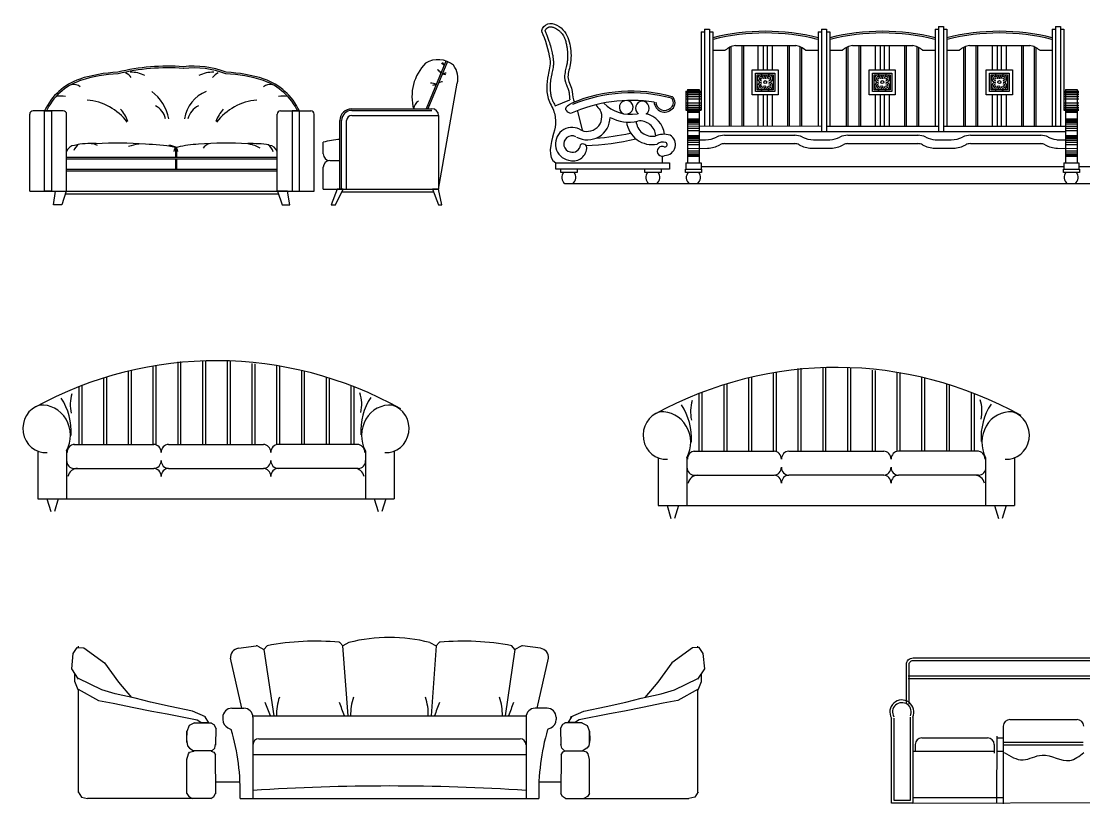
# Model space of a CAD drawing. Header units: inches. Extents: x 11.4 to 53.9, y 10.8 to 35.6.
# Drawn here: x 42.61 to 48.95, y 24.17 to 28.83 of the extents above; entities that cross this region are included whole.
import ezdxf

# ---------------------------------------------------------------- set-up
doc = ezdxf.new("R2010")
doc.units = ezdxf.units.IN
doc.header["$MEASUREMENT"] = 0
for name, color, linetype in [('02', 2, 'Continuous'), ('1', 1, 'Continuous'), ('4', 4, 'Continuous')]:
    doc.layers.add(name, color=color, linetype=linetype)

msp = doc.modelspace()

# ---------------------------------------------------------------- linework, layer by layer
at = {"layer": '02'}
for p, q in [((46.6834, 28.7856), (46.6834, 28.2067)), ((46.6834, 28.7856), (46.7134, 28.7856)), ((46.7134, 28.7856), (46.7134, 28.2067)), ((47.3817, 28.7856), (47.3817, 28.1767)), ((47.3817, 28.7856), (47.4117, 28.7856)), ((47.4117, 28.7856), (47.4117, 28.1767)), ((48.06, 28.787), (48.06, 28.2067)), ((48.06, 28.787), (48.08, 28.787)), ((48.08, 28.8026), (48.08, 28.1767)), ((48.08, 28.8026), (48.11, 28.8026)), ((48.11, 28.8026), (48.11, 28.1767)), ((48.11, 28.787), (48.13, 28.787)), ((48.13, 28.787), (48.13, 28.2067)), ((48.7584, 28.787), (48.7584, 28.2067)), ((48.7584, 28.787), (48.7784, 28.787)), ((48.7784, 28.8026), (48.7784, 28.2067)), ((48.7784, 28.8026), (48.8084, 28.8026)), ((48.8084, 28.8026), (48.8084, 28.2067)), ((48.8084, 28.787), (48.8284, 28.787)), ((48.8284, 28.787), (48.8284, 28.3038)), ((46.6634, 28.7699), (46.6634, 28.3038)), ((46.6634, 28.7699), (46.6834, 28.7699)), ((46.7134, 28.7699), (46.7334, 28.7699)), ((46.7334, 28.7699), (46.7334, 28.2065)), ((47.3617, 28.7699), (47.3617, 28.2067)), ((47.3617, 28.7699), (47.3817, 28.7699)), ((47.4117, 28.7699), (47.4317, 28.7699)), ((47.4317, 28.7699), (47.4317, 28.2067)), ((46.7334, 28.6603), (46.8081, 28.6603)), ((46.8317, 28.677), (46.8317, 28.2067)), ((46.8417, 28.6817), (46.8417, 28.2067)), ((46.8687, 28.6891), (47.2288, 28.6891)), ((46.9064, 28.6891), (46.9064, 28.2067)), ((46.9164, 28.6891), (46.9164, 28.2067)), ((47.1787, 28.6891), (47.1787, 28.2067)), ((47.1887, 28.6891), (47.1887, 28.2067)), ((47.2533, 28.6817), (47.2533, 28.2067)), ((47.2633, 28.677), (47.2633, 28.2067)), ((47.287, 28.6603), (47.3617, 28.6603)), ((47.4317, 28.6603), (47.5064, 28.6603)), ((47.5301, 28.677), (47.5301, 28.2067)), ((47.5401, 28.6817), (47.5401, 28.2067)), ((47.567, 28.6891), (47.9272, 28.6891)), ((47.6047, 28.6891), (47.6047, 28.2067)), ((47.6147, 28.6891), (47.6147, 28.2067)), ((47.877, 28.6891), (47.877, 28.2067)), ((47.887, 28.6891), (47.887, 28.2067)), ((47.9516, 28.6817), (47.9516, 28.2067)), ((47.9616, 28.677), (47.9616, 28.2067)), ((47.9853, 28.6603), (48.06, 28.6603)), ((48.13, 28.6603), (48.2047, 28.6603)), ((48.2284, 28.677), (48.2284, 28.2067)), ((48.2384, 28.6817), (48.2384, 28.2067)), ((48.2654, 28.6891), (48.6255, 28.6891)), ((48.303, 28.6891), (48.303, 28.2067)), ((48.313, 28.6891), (48.313, 28.2067)), ((48.5754, 28.6891), (48.5754, 28.2067)), ((48.5854, 28.6891), (48.5854, 28.2067)), ((48.65, 28.6817), (48.65, 28.2067)), ((48.66, 28.677), (48.66, 28.2067)), ((48.6836, 28.6603), (48.7584, 28.6603)), ((45.1416, 28.5964), (45.0241, 28.3115)), ((45.151, 28.5929), (45.0349, 28.3115)), ((46.5734, 28.4165), (46.5734, 28.3038)), ((46.5734, 28.4165), (46.5834, 28.4165)), ((46.5734, 28.4145), (46.6634, 28.4145)), ((46.5734, 28.4065), (46.6634, 28.4065)), ((46.5734, 28.3965), (46.6634, 28.3965)), ((46.5834, 28.4265), (46.5834, 27.9894)), ((46.5834, 28.4265), (46.6534, 28.4265)), ((46.5834, 28.4205), (46.6534, 28.4205)), ((46.6534, 28.4265), (46.6534, 27.9894)), ((46.6534, 28.4165), (46.6634, 28.4165)), ((48.827, 28.4165), (48.837, 28.4165)), ((48.827, 28.4145), (48.917, 28.4145)), ((48.827, 28.4065), (48.917, 28.4065)), ((48.827, 28.3965), (48.917, 28.3965)), ((48.837, 28.4265), (48.907, 28.4265)), ((48.837, 28.4265), (48.837, 27.9894)), ((48.837, 28.4245), (48.907, 28.4245)), ((48.907, 28.4265), (48.907, 27.9894)), ((48.907, 28.4165), (48.917, 28.4165)), ((46.5734, 28.3845), (46.6634, 28.3845)), ((46.5734, 28.3705), (46.6634, 28.3705)), ((46.5734, 28.3478), (46.6634, 28.3478)), ((46.5734, 28.3338), (46.6634, 28.3338)), ((48.827, 28.3845), (48.917, 28.3845)), ((48.827, 28.3705), (48.917, 28.3705)), ((48.827, 28.3478), (48.917, 28.3478)), ((48.827, 28.3338), (48.917, 28.3338)), ((42.8793, 27.8194), (42.8793, 28.2794)), ((44.1359, 27.8194), (44.1359, 28.2794)), ((44.5798, 28.3015), (45.0583, 28.3015)), ((44.5798, 28.2715), (45.0983, 28.2715)), ((45.0983, 28.2715), (45.0983, 27.8315)), ((45.926, 28.2976), (45.954, 28.1841)), ((46.5734, 28.3218), (46.6634, 28.3218)), ((46.5734, 28.3118), (46.6634, 28.3118)), ((46.5734, 28.3038), (46.6634, 28.3038)), ((46.5834, 28.2978), (46.6534, 28.2978)), ((46.5834, 28.2918), (46.6534, 28.2918)), ((48.827, 28.3218), (48.917, 28.3218)), ((48.827, 28.3118), (48.917, 28.3118)), ((48.827, 28.3038), (48.917, 28.3038)), ((48.837, 28.2978), (48.907, 28.2978)), ((48.837, 28.2918), (48.907, 28.2918)), ((44.5098, 27.8315), (44.5098, 28.2415)), ((44.5198, 27.8315), (44.5198, 28.2415)), ((44.5498, 27.8315), (44.5498, 28.2415)), ((46.5834, 28.2515), (46.6534, 28.2515)), ((46.5834, 28.2455), (46.6534, 28.2455)), ((46.5834, 28.2395), (46.6534, 28.2395)), ((46.5834, 28.2318), (46.6534, 28.2318)), ((46.5834, 28.2215), (46.6534, 28.2215)), ((46.5834, 28.2095), (47.3817, 28.2067)), ((48.837, 28.2515), (48.907, 28.2515)), ((48.837, 28.2455), (48.907, 28.2455)), ((48.837, 28.2395), (48.907, 28.2395)), ((48.837, 28.2318), (48.907, 28.2318)), ((48.837, 28.2215), (48.907, 28.2215)), ((46.5834, 28.1955), (46.6534, 28.1955)), ((46.5834, 28.1811), (46.6534, 28.1811)), ((46.5834, 28.152), (46.6534, 28.152)), ((46.5834, 28.148), (46.6534, 28.148)), ((46.5834, 28.142), (46.6534, 28.142)), ((48.837, 28.1955), (48.907, 28.1955)), ((48.837, 28.1811), (48.907, 28.1811)), ((48.837, 28.152), (48.907, 28.152)), ((48.837, 28.148), (48.907, 28.148)), ((48.837, 28.142), (48.907, 28.142)), ((43.5284, 28.0762), (43.5284, 28.0221)), ((43.5352, 28.0796), (43.5352, 28.0221)), ((46.5834, 28.134), (46.6534, 28.134)), ((46.5834, 28.124), (46.6534, 28.124)), ((46.5834, 28.112), (46.6534, 28.112)), ((46.5834, 28.098), (46.6534, 28.098)), ((46.5834, 28.0754), (46.7035, 28.0768)), ((48.837, 28.1344), (48.907, 28.1344)), ((48.837, 28.124), (48.907, 28.124)), ((48.837, 28.112), (48.907, 28.112)), ((48.837, 28.098), (48.907, 28.098)), ((42.8793, 28.0221), (44.1359, 28.0221)), ((46.4315, 28.0284), (46.4315, 27.9894)), ((46.5834, 28.0614), (46.6534, 28.0614)), ((46.5834, 28.0494), (46.6534, 28.0494)), ((46.5834, 28.0394), (46.6534, 28.0394)), ((46.5834, 28.0314), (46.6534, 28.0314)), ((46.5834, 28.0284), (46.6534, 28.0284)), ((48.837, 28.0614), (48.907, 28.0614)), ((48.837, 28.0494), (48.907, 28.0494)), ((48.837, 28.0394), (48.907, 28.0394)), ((48.837, 28.0315), (48.907, 28.0315)), ((48.837, 28.0284), (48.907, 28.0284)), ((42.8793, 28.0121), (44.1359, 28.0121)), ((42.8793, 27.9521), (44.1359, 27.9521)), ((43.5284, 28.012), (43.5284, 27.9511)), ((43.5352, 28.012), (43.5352, 27.9511)), ((46.5734, 27.9894), (46.5734, 27.9506)), ((46.5734, 27.9894), (46.6634, 27.9894)), ((46.6634, 27.9894), (46.6634, 27.9506)), ((46.6634, 27.9665), (48.8284, 27.9665)), ((48.827, 27.9894), (48.917, 27.9894)), ((48.827, 27.9894), (48.827, 27.9506)), ((48.917, 27.9894), (48.917, 27.9506)), ((48.9184, 27.9665), (49.017, 27.9665)), ((42.8793, 27.9421), (44.1359, 27.9421)), ((42.8737, 27.8044), (44.1415, 27.8044)), ((44.5238, 27.8165), (45.0671, 27.8165)), ((43.6913, 26.3086), (43.6913, 26.8082)), ((43.7089, 26.3086), (43.7089, 26.8084)), ((43.2487, 26.3086), (43.2487, 26.7462)), ((43.2663, 26.3086), (43.2663, 26.7503)), ((43.3962, 26.3086), (43.3962, 26.7765)), ((43.4138, 26.3086), (43.4138, 26.7794)), ((43.5438, 26.3086), (43.5438, 26.8019)), ((43.5614, 26.3086), (43.5614, 26.8032)), ((43.8389, 26.3086), (43.8389, 26.8048)), ((43.8565, 26.3086), (43.8565, 26.8037)), ((43.9864, 26.3086), (43.9864, 26.7916)), ((44.004, 26.3086), (44.004, 26.7893)), ((44.134, 26.3086), (44.134, 26.7789)), ((44.1516, 26.3086), (44.1516, 26.776)), ((44.2815, 26.3086), (44.2815, 26.7496)), ((44.2991, 26.3086), (44.2991, 26.7455)), ((47.2436, 26.2683), (47.2436, 26.7616)), ((47.2612, 26.2683), (47.2612, 26.7629)), ((47.3912, 26.2683), (47.3912, 26.768)), ((47.4088, 26.2683), (47.4088, 26.7681)), ((47.5387, 26.2683), (47.5387, 26.7645)), ((47.5563, 26.2683), (47.5563, 26.7635)), ((47.6862, 26.2683), (47.6862, 26.7513)), ((47.7038, 26.2683), (47.7038, 26.749)), ((43.1011, 26.3086), (43.1011, 26.7054)), ((43.1187, 26.3086), (43.1187, 26.7108)), ((44.429, 26.3086), (44.429, 26.7099)), ((44.4466, 26.3086), (44.4466, 26.7044)), ((46.9485, 26.2683), (46.9485, 26.7059)), ((46.9661, 26.2683), (46.9661, 26.71)), ((47.0961, 26.2683), (47.0961, 26.7362)), ((47.1137, 26.2683), (47.1137, 26.7391)), ((47.8338, 26.2683), (47.8338, 26.7386)), ((47.8514, 26.2683), (47.8514, 26.7357)), ((47.9813, 26.2683), (47.9813, 26.7093)), ((47.9989, 26.2683), (47.9989, 26.7052)), ((42.9536, 26.3086), (42.9536, 26.6535)), ((42.9712, 26.3086), (42.9712, 26.6603)), ((44.5766, 26.3086), (44.5766, 26.6592)), ((44.5942, 26.3086), (44.5942, 26.6524)), ((46.671, 26.2683), (46.671, 26.62)), ((46.801, 26.2683), (46.801, 26.6651)), ((46.8186, 26.2683), (46.8186, 26.6705)), ((48.1289, 26.2683), (48.1289, 26.6696)), ((48.1465, 26.2683), (48.1465, 26.6641)), ((48.2764, 26.2683), (48.2764, 26.6189)), ((46.6534, 26.2683), (46.6534, 26.6133)), ((48.294, 26.2683), (48.294, 26.6121)), ((42.9216, 26.3086), (43.3993, 26.3086)), ((43.4873, 26.3086), (44.0534, 26.3086)), ((44.6191, 26.3086), (44.1414, 26.3086)), ((42.7079, 26.2701), (42.7079, 25.9847)), ((42.8792, 26.2701), (42.8792, 25.9847)), ((44.6614, 26.2701), (44.6614, 25.9847)), ((44.8328, 26.2701), (44.8328, 25.9847)), ((46.6214, 26.2683), (47.0991, 26.2683)), ((47.1871, 26.2683), (47.7532, 26.2683)), ((48.3189, 26.2683), (47.8412, 26.2683)), ((46.4077, 26.2298), (46.4077, 25.9444)), ((46.5791, 26.2298), (46.5791, 25.9444)), ((48.3613, 26.2298), (48.3613, 25.9444)), ((48.5326, 26.2298), (48.5326, 25.9444)), ((42.9216, 26.1658), (43.3993, 26.1658)), ((43.4873, 26.1658), (44.0534, 26.1658)), ((44.6191, 26.1653), (44.1414, 26.1653)), ((46.6214, 26.125), (47.0991, 26.125)), ((47.7532, 26.125), (47.1871, 26.125)), ((48.3189, 26.125), (47.8412, 26.125)), ((42.7079, 25.9847), (44.8328, 25.9847)), ((42.7611, 25.9847), (42.7843, 25.9077)), ((42.8295, 25.9847), (42.8064, 25.9077)), ((44.7147, 25.9847), (44.7378, 25.9077)), ((44.7831, 25.9847), (44.7599, 25.9077)), ((46.4077, 25.9444), (48.5326, 25.9444)), ((46.461, 25.9444), (46.4841, 25.8674)), ((46.5294, 25.9444), (46.5062, 25.8674)), ((48.4145, 25.9444), (48.4377, 25.8674)), ((48.4829, 25.9444), (48.4598, 25.8674)), ((42.9188, 25.0618), (42.9419, 25.0979)), ((42.9419, 25.0979), (42.9812, 25.0951)), ((43.9039, 25.0927), (44.0107, 25.1073)), ((44.019, 25.1058), (44.0563, 25.0857)), ((44.0563, 25.0857), (44.0754, 25.1079)), ((44.5262, 25.1066), (44.5088, 25.1268)), ((44.5257, 25.1071), (44.5559, 24.6895)), ((44.5636, 25.1267), (44.5262, 25.1066)), ((45.0467, 25.1267), (45.0841, 25.1066)), ((45.0846, 25.1071), (45.0544, 24.6895)), ((45.0841, 25.1066), (45.1015, 25.1268)), ((45.5539, 25.0857), (45.5349, 25.1079)), ((45.5913, 25.1058), (45.5539, 25.0857)), ((45.7063, 25.0927), (45.5995, 25.1073)), ((46.6529, 25.0979), (46.6136, 25.0951)), ((46.676, 25.0618), (46.6529, 25.0979)), ((42.9096, 24.9703), (42.9188, 25.0618)), ((42.9812, 25.0951), (43.1061, 25.0063)), ((44.0563, 25.0857), (44.1152, 24.6895)), ((45.5539, 25.0857), (45.4951, 24.6895)), ((46.6136, 25.0951), (46.4888, 25.0063)), ((46.6853, 24.9703), (46.676, 25.0618)), ((42.9512, 24.9093), (42.9096, 24.9703)), ((43.1061, 25.0063), (43.1893, 24.8899)), ((43.9242, 24.735), (43.8575, 25.0335)), ((45.6861, 24.735), (45.7528, 25.0335)), ((46.4888, 25.0063), (46.4056, 24.8899)), ((46.6437, 24.9093), (46.6853, 24.9703)), ((42.9281, 24.8954), (42.9281, 24.9398)), ((43.0899, 24.8455), (42.9512, 24.912)), ((46.505, 24.8455), (46.6437, 24.912)), ((46.6668, 24.8954), (46.6668, 24.9398)), ((47.899, 24.9278), (52.107, 24.9278)), ((47.899, 24.9118), (52.107, 24.9118)), ((42.9489, 24.8455), (42.9281, 24.8954)), ((42.9489, 24.8482), (43.0691, 24.7817)), ((43.1685, 24.8205), (43.0899, 24.8455)), ((43.1893, 24.8899), (43.2656, 24.7983)), ((46.4056, 24.8899), (46.3293, 24.7983)), ((46.4264, 24.8205), (46.505, 24.8455)), ((46.646, 24.8482), (46.5258, 24.7817)), ((46.646, 24.8455), (46.6668, 24.8954)), ((43.0691, 24.7817), (43.1569, 24.765)), ((43.0691, 24.7817), (43.0691, 24.7817)), ((43.2887, 24.7955), (43.1685, 24.8205)), ((43.3788, 24.7706), (43.2887, 24.7955)), ((46.216, 24.7706), (46.3062, 24.7955)), ((46.3062, 24.7955), (46.4264, 24.8205)), ((46.5258, 24.7817), (46.4379, 24.765)), ((46.5258, 24.7817), (46.5258, 24.7817)), ((43.1569, 24.765), (43.2794, 24.7401)), ((43.2794, 24.7401), (43.3881, 24.7179)), ((43.4967, 24.7456), (43.3788, 24.7706)), ((43.3881, 24.7179), (43.4782, 24.7012)), ((43.6308, 24.7179), (43.4967, 24.7456)), ((43.7071, 24.6846), (43.6308, 24.7179)), ((43.865, 24.735), (43.9365, 24.735)), ((45.7452, 24.735), (45.6738, 24.735)), ((45.8878, 24.6846), (45.9641, 24.7179)), ((45.9641, 24.7179), (46.0981, 24.7456)), ((46.0981, 24.7456), (46.216, 24.7706)), ((46.2068, 24.7179), (46.1166, 24.7012)), ((46.3154, 24.7401), (46.2068, 24.7179)), ((46.4379, 24.765), (46.3154, 24.7401)), ((43.4782, 24.7012), (43.6585, 24.6652)), ((43.6585, 24.6652), (43.6863, 24.6485)), ((43.7048, 24.6846), (43.7256, 24.6485)), ((43.7071, 24.6806), (43.7071, 24.6846)), ((43.811, 24.681), (43.811, 24.6671)), ((43.9905, 24.6895), (45.6198, 24.6895)), ((43.9905, 24.681), (43.9905, 24.1966)), ((45.6198, 24.681), (45.6198, 24.1966)), ((45.7992, 24.681), (45.7992, 24.6671)), ((45.8901, 24.6846), (45.8693, 24.6485)), ((45.8878, 24.6806), (45.8878, 24.6846)), ((45.9363, 24.6652), (45.9086, 24.6485)), ((46.1166, 24.7012), (45.9363, 24.6652)), ((48.5064, 24.6677), (48.9064, 24.6677)), ((43.5961, 24.5958), (43.5938, 24.5487)), ((43.61, 24.6319), (43.5961, 24.5958)), ((43.5971, 24.5303), (43.5971, 24.5983)), ((43.6423, 24.6485), (43.61, 24.6319)), ((43.64, 24.6485), (43.744, 24.6485)), ((43.6831, 24.6504), (43.7245, 24.6504)), ((43.6863, 24.6485), (43.6898, 24.6504)), ((43.7394, 24.6485), (43.7579, 24.6374)), ((43.7579, 24.6374), (43.7718, 24.6125)), ((43.7688, 24.6157), (43.7672, 24.5144)), ((43.8409, 24.6188), (43.8618, 24.6083)), ((45.7694, 24.6188), (45.7485, 24.6083)), ((45.8369, 24.6374), (45.8231, 24.6125)), ((45.8261, 24.6157), (45.8277, 24.5144)), ((45.8554, 24.6485), (45.8369, 24.6374)), ((45.9548, 24.6485), (45.8508, 24.6485)), ((45.9118, 24.6504), (45.8704, 24.6504)), ((45.9086, 24.6485), (45.905, 24.6504)), ((45.9525, 24.6485), (45.9849, 24.6319)), ((45.9849, 24.6319), (45.9987, 24.5958)), ((45.9978, 24.5303), (45.9978, 24.5983)), ((45.9987, 24.5958), (46.0011, 24.5487)), ((48.4664, 24.6277), (48.4664, 24.165)), ((43.5938, 24.5487), (43.6007, 24.5099)), ((44.0265, 24.5532), (45.5838, 24.5532)), ((46.0011, 24.5487), (45.9941, 24.5099)), ((47.9807, 24.5583), (48.3727, 24.5583)), ((48.4287, 24.5688), (48.4262, 24.1688)), ((48.4287, 24.5583), (48.4664, 24.5583)), ((48.4673, 24.5318), (48.9436, 24.5318)), ((43.6007, 24.5099), (43.6123, 24.496)), ((43.6054, 24.4627), (43.6123, 24.4738)), ((43.6123, 24.496), (43.64, 24.4793)), ((43.6123, 24.4738), (43.6354, 24.4793)), ((43.745, 24.4802), (43.6385, 24.4802)), ((43.7417, 24.4793), (43.7579, 24.4738)), ((43.744, 24.4793), (43.7625, 24.496)), ((43.7579, 24.4738), (43.7672, 24.4572)), ((43.7625, 24.496), (43.7672, 24.5209)), ((45.8323, 24.496), (45.8277, 24.5209)), ((45.8369, 24.4738), (45.8277, 24.4572)), ((45.8508, 24.4793), (45.8323, 24.496)), ((45.8531, 24.4793), (45.8369, 24.4738)), ((45.8498, 24.4802), (45.9563, 24.4802)), ((45.9826, 24.496), (45.9548, 24.4793)), ((45.9826, 24.4738), (45.9595, 24.4793)), ((45.9941, 24.5099), (45.9826, 24.496)), ((45.9895, 24.4627), (45.9826, 24.4738)), ((47.9267, 24.4783), (48.4127, 24.4783)), ((47.9407, 24.5183), (47.9407, 24.4783)), ((48.4127, 24.5183), (48.4127, 24.4662)), ((48.4287, 24.4783), (48.4664, 24.4783)), ((48.4673, 24.5158), (48.9436, 24.5158)), ((43.5961, 24.4294), (43.6054, 24.4627)), ((43.5971, 24.2253), (43.5971, 24.4329)), ((43.7649, 24.4599), (43.7672, 24.2242)), ((43.9905, 24.4581), (45.6198, 24.4581)), ((45.83, 24.4599), (45.8277, 24.2242)), ((45.9987, 24.4294), (45.9895, 24.4627)), ((45.9978, 24.2253), (45.9978, 24.4329)), ((43.7665, 24.2966), (43.9134, 24.2966)), ((45.6969, 24.2966), (45.8284, 24.2966)), ((42.9489, 24.2353), (42.9674, 24.2047)), ((43.5961, 24.2269), (43.6077, 24.2075)), ((43.7579, 24.2075), (43.7672, 24.2269)), ((45.8369, 24.2075), (45.8277, 24.2269)), ((45.9987, 24.2269), (45.9872, 24.2075)), ((46.646, 24.2353), (46.6275, 24.2047)), ((42.9674, 24.2047), (43.0043, 24.1964)), ((43.6077, 24.2075), (43.6308, 24.1964)), ((43.7394, 24.1964), (43.7579, 24.2075)), ((43.9141, 24.1966), (45.6962, 24.1966)), ((45.8554, 24.1964), (45.8369, 24.2075)), ((45.9872, 24.2075), (45.9641, 24.1964)), ((46.6275, 24.2047), (46.5905, 24.1964)), ((47.9256, 24.2019), (48.4664, 24.2019)), ((47.9267, 24.1688), (52.1153, 24.1848))]:
    msp.add_line(p, q, dxfattribs=at)
for points in [[(47.1041, 28.4142), (46.9877, 28.4142), (46.9877, 28.5245), (47.1041, 28.5245)], [(47.8024, 28.4142), (47.686, 28.4142), (47.686, 28.5245), (47.8024, 28.5245)], [(48.5007, 28.4142), (48.3844, 28.4142), (48.3844, 28.5245), (48.5007, 28.5245)], [(47.0941, 28.4242), (46.9977, 28.4242), (46.9977, 28.5145), (47.0941, 28.5145)], [(47.7924, 28.4242), (47.696, 28.4242), (47.696, 28.5145), (47.7924, 28.5145)], [(48.4907, 28.4242), (48.3944, 28.4242), (48.3944, 28.5145), (48.4907, 28.5145)], [(42.7897, 28.2982), (42.7897, 27.8206), (42.7472, 27.8206), (42.7472, 28.2982)], [(44.2256, 28.2982), (44.2256, 27.8206), (44.2681, 27.8206), (44.2681, 28.2982)], [(46.4748, 27.9506), (45.797, 27.9506), (45.797, 27.9894), (46.4748, 27.9894)], [(46.6672, 27.9318), (46.5714, 27.9318), (46.5714, 27.9506), (46.6672, 27.9506)], [(48.9209, 27.9318), (48.8251, 27.9318), (48.8251, 27.9506), (48.9209, 27.9506)]]:
    msp.add_lwpolyline(points, close=True, dxfattribs=at)
for points in [[(45.9238, 27.9506), (45.9238, 27.9318), (45.828, 27.9318), (45.828, 27.9506)], [(46.4248, 27.9506), (46.4248, 27.9318), (46.3291, 27.9318), (46.3291, 27.9506)], [(42.9503, 25.0973), (42.9503, 25.1043)], [(46.6445, 25.0973), (46.6445, 25.1043)], [(42.9503, 24.2329), (42.9503, 24.8474)], [(46.6445, 24.2329), (46.6445, 24.8474)], [(47.9267, 24.682), (47.9267, 24.1688), (47.8, 24.1688), (47.8, 24.6755)], [(47.9107, 24.682), (47.9107, 24.1848), (47.816, 24.1848), (47.816, 24.6755)], [(43.7397, 24.1966), (43.0037, 24.1966)], [(45.8552, 24.1966), (46.5912, 24.1966)]]:
    msp.add_lwpolyline(points, dxfattribs=at)
for points in [[(47.8882, 24.7615), (47.8882, 24.9952, -0.414214), (47.9282, 25.0352), (52.083, 25.0352, -0.414214), (52.123, 24.9952), (52.123, 24.7734)], [(47.9042, 24.7615), (47.9042, 24.9952, -0.414214), (47.9282, 25.0192), (52.083, 25.0192, -0.414214), (52.107, 24.9952), (52.107, 24.7534)]]:
    msp.add_lwpolyline(points, format="xyb", dxfattribs=at)
for centre in [(47.0465, 28.4704), (47.7448, 28.4704), (48.4431, 28.4704)]:
    msp.add_circle(centre, 0.00879, dxfattribs=at)
for centre, radius, start, end in [((47.0475, 27.4778), 1.2959, 75.97004, 104.02996), ((47.7459, 27.4778), 1.2959, 75.97004, 104.02996), ((48.4442, 27.4778), 1.2959, 75.97004, 104.02996), ((47.0475, 27.4778), 1.2859, 75.97004, 104.02996), ((47.7459, 27.4778), 1.2859, 75.97004, 104.02996), ((48.4442, 27.4778), 1.2859, 75.97004, 104.02996), ((46.8852, 28.5763), 0.1141, 98.30219, 132.51318), ((47.2099, 28.5763), 0.1141, 47.48682, 81.69781), ((47.5835, 28.5763), 0.1141, 98.30219, 132.51318), ((47.9082, 28.5763), 0.1141, 47.48682, 81.69781), ((48.2818, 28.5763), 0.1141, 98.30219, 132.51318), ((48.6066, 28.5763), 0.1141, 47.48682, 81.69781), ((45.0267, 28.4483), 0.1614, 49.27974, 56.40965), ((45.1056, 28.563), 0.0277, 17.86283, 54.73273), ((43.2264, 27.6365), 0.884, 92.614, 107.42553), ((43.4834, 27.3084), 1.2471, 85.76183, 103.79963), ((43.1818, 28.429), 0.1089, 39.971, 62.91595), ((43.2644, 28.3533), 0.1761, 62.18418, 91.89793), ((43.6367, 28.022), 0.5334, 68.83881, 96.45712), ((43.7508, 28.3533), 0.1761, 88.10207, 117.81582), ((43.8334, 28.429), 0.1089, 117.08405, 140.029), ((43.7888, 27.6365), 0.884, 72.57447, 87.386), ((45.0716, 28.5023), 0.0461, 30.22853, 65.56863), ((45.1396, 28.4948), 0.0291, 82.65636, 130.15718), ((43.0789, 28.1433), 0.3564, 109.39313, 154.76214), ((42.9235, 28.4043), 0.0526, 44.99912, 104.9449), ((43.9363, 28.1433), 0.3564, 25.23786, 70.60687), ((44.0917, 28.4043), 0.0526, 75.0551, 135.00088), ((45.0548, 28.4183), 0.0464, 52.26889, 96.79196), ((45.12, 28.4364), 0.0355, 87.36537, 128.03549), ((45.1283, 28.4924), 0.0247, 57.85748, 105.57783), ((47.0236, 28.4919), 0.0226, 353.40546, 270), ((47.0236, 28.4468), 0.0226, 90, 6.59454), ((47.0236, 28.4919), 0.0126, 353.40546, 270), ((47.0236, 28.4468), 0.0126, 90, 6.59454), ((47.0236, 28.4919), 0.00257, 353.40546, 270), ((47.0684, 28.4919), 0.0226, 270, 186.59454), ((47.0684, 28.4468), 0.0226, 186.59454, 90), ((47.0684, 28.4919), 0.0126, 270, 186.59454), ((47.0684, 28.4468), 0.0126, 186.59454, 90), ((47.0684, 28.4919), 0.00257, 270, 186.59454), ((47.7219, 28.4919), 0.0226, 353.40546, 270), ((47.7219, 28.4468), 0.0226, 90, 6.59454), ((47.7219, 28.4919), 0.0126, 353.40546, 270), ((47.7219, 28.4468), 0.0126, 90, 6.59454), ((47.7219, 28.4919), 0.00257, 353.40546, 270), ((47.7668, 28.4919), 0.0226, 270, 186.59454), ((47.7668, 28.4468), 0.0226, 186.59454, 90), ((47.7668, 28.4919), 0.0126, 270, 186.59454), ((47.7668, 28.4468), 0.0126, 186.59454, 90), ((47.7668, 28.4919), 0.00257, 270, 186.59454), ((48.4203, 28.4919), 0.0226, 353.40546, 270), ((48.4203, 28.4468), 0.0226, 90, 6.59454), ((48.4203, 28.4919), 0.0126, 353.40546, 270), ((48.4203, 28.4468), 0.0126, 90, 6.59454), ((48.4203, 28.4919), 0.00257, 353.40546, 270), ((48.4651, 28.4919), 0.0226, 270, 186.59454), ((48.4651, 28.4468), 0.0226, 186.59454, 90), ((48.4651, 28.4919), 0.0126, 270, 186.59454), ((48.4651, 28.4468), 0.0126, 186.59454, 90), ((48.4651, 28.4919), 0.00257, 270, 186.59454), ((43.2316, 28.2025), 0.263, 10.88081, 53.72533), ((43.791, 28.2189), 0.211, 112.02534, 170.93561), ((45.1102, 28.2755), 0.1815, 98.57996, 105.56432), ((46.2472, 27.4983), 0.9181, 74.63126, 112.71555), ((46.2472, 27.4983), 0.9081, 74.63126, 112.71555), ((47.0236, 28.4468), 0.00257, 90, 6.59454), ((47.0684, 28.4468), 0.00257, 186.59454, 90), ((47.7219, 28.4468), 0.00257, 90, 6.59454), ((47.7668, 28.4468), 0.00257, 186.59454, 90), ((48.4203, 28.4468), 0.00257, 90, 6.59454), ((48.4651, 28.4468), 0.00257, 186.59454, 90), ((42.844, 28.2631), 0.1243, 76.59307, 103.40693), ((42.9694, 28.0209), 0.3443, 37.78252, 84.69206), ((43.36, 28.2311), 0.1103, 10.9802, 63.53748), ((43.7268, 28.2156), 0.1293, 117.95869, 163.60844), ((44.0458, 28.0209), 0.3443, 95.30794, 142.21748), ((44.1712, 28.2631), 0.1243, 76.59307, 103.40693), ((45.0097, 28.3046), 0.0613, 120.68651, 173.55709), ((46.2501, 27.4704), 0.8906, 81.36413, 114.17547), ((46.2342, 28.474), 0.2418, 215.07673, 224.77097), ((46.2435, 28.4997), 0.2217, 224.05852, 279.90556), ((46.2172, 28.3201), 0.0408, 285.1746, 244.71674), ((46.3134, 28.3153), 0.0408, 302.92037, 236.43932), ((46.4462, 28.3543), 0.0625, 183.02138, 315.24452), ((46.4462, 28.3543), 0.0525, 183.02138, 315.24452), ((46.4637, 28.347), 0.0355, 306.23664, 53.78685), ((46.4637, 28.347), 0.0455, 306.23664, 53.78685), ((43.0375, 28.1626), 0.2199, 19.27624, 41.94059), ((43.9777, 28.1626), 0.2199, 138.05941, 160.72376), ((44.5798, 28.2415), 0.06, 90, 180), ((44.5798, 28.2415), 0.03, 90, 180), ((45.0583, 28.2715), 0.04, 0, 90), ((45.9842, 28.2643), 0.0877, 238.6822, 26.7166), ((46.3082, 28.1465), 0.1373, 97.97345, 101.12974), ((46.2313, 28.48), 0.1993, 284.79302, 285.02284), ((46.3082, 28.1465), 0.1373, 5.20109, 78.52199), ((45.9857, 28.2618), 0.1356, 241.63824, 359.31031), ((46.2342, 28.474), 0.2418, 242.18206, 282.09715), ((46.3727, 28.2527), 0.1552, 187.42517, 280.72603), ((46.3733, 28.2449), 0.0976, 184.4282, 279.50136), ((46.2985, 28.1443), 0.0949, 3.53685, 97.02518), ((45.8938, 28.1013), 0.0988, 63.03487, 258.24076), ((45.8938, 28.1013), 0.0488, 63.03487, 257.07938), ((45.9374, 29.5116), 1.3792, 274.11548, 282.67308), ((46.4419, 28.0198), 0.1392, 74.66665, 112.16896), ((46.4466, 28.0978), 0.0648, 270.62873, 60.26693), ((43.0181, 28.0168), 0.107, 128.92781, 154.55423), ((43.0267, 28.0366), 0.066, 57.02089, 91.13912), ((43.347, 27.7845), 0.3177, 96.65527, 107.98105), ((43.482, 27.9969), 0.0964, 56.50181, 86.23003), ((43.548, 28.0537), 0.03, 101.79429, 175.53408), ((43.7594, 28.026), 0.0828, 112.26205, 142.85514), ((43.9543, 27.9578), 0.1426, 55.98397, 85.72232), ((44.0329, 28.0321), 0.0816, 16.11135, 52.96289), ((45.8965, 28.0992), 0.0475, 253.26533, 355.6841), ((45.9593, 28.0779), 0.0235, 350.43828, 131.1409), ((45.9374, 29.5116), 1.4192, 271.61151, 283.72118), ((46.4382, 28.053), 0.0598, 74.70778, 127.78523), ((46.4315, 28.0578), 0.0294, 58.72601, 302.53144), ((46.4466, 28.0978), 0.0148, 270.62873, 60.26693), ((45.8992, 28.0844), 0.0839, 252.25061, 352.88121), ((45.8744, 27.9019), 0.0423, 135.00134, 236.92681), ((45.8744, 27.9019), 0.0423, 303.07319, 44.99866), ((46.3754, 27.9019), 0.0423, 135.00134, 236.92681), ((46.3754, 27.9019), 0.0423, 303.07319, 44.99866), ((46.6178, 27.9019), 0.0423, 135.00134, 236.92681), ((46.6178, 27.9019), 0.0423, 303.07319, 44.99866), ((48.8715, 27.9019), 0.0423, 135.00134, 236.92681), ((48.8715, 27.9019), 0.0423, 303.07319, 44.99866), ((44.0126, 25.0939), 0.0135, 61.71539, 97.74476), ((44.3627, 23.6067), 1.5284, 84.62581, 100.83464), ((44.5054, 25.1239), 0.0045, 40.62039, 84.62581), ((44.8051, 24.1842), 0.973, 75.62389, 104.37611), ((45.1049, 25.1239), 0.0045, 95.37419, 139.37961), ((45.2476, 23.6067), 1.5284, 79.16536, 95.37419), ((45.5977, 25.0939), 0.0135, 82.25524, 118.28461), ((43.9112, 25.0392), 0.054, 97.74476, 186.12351), ((45.6991, 25.0392), 0.054, 353.87649, 82.25524), ((44.4546, 24.6979), 0.3231, 161.39636, 181.48554), ((44.8965, 24.6979), 0.3231, 161.39636, 181.48554), ((44.7138, 24.6979), 0.3231, 358.51446, 18.60364), ((45.1557, 24.6979), 0.3231, 358.51446, 18.60364), ((47.8616, 24.7124), 0.0718, 334.92555, 210.89752), ((43.865, 24.681), 0.054, 90, 180), ((43.9365, 24.681), 0.054, 0, 90), ((41.7415, 23.846), 2.4999, 19.71987, 21.67342), ((42.1834, 23.846), 2.4999, 19.71987, 21.67342), ((47.4269, 23.846), 2.4999, 158.32658, 160.28013), ((47.8688, 23.846), 2.4999, 158.32658, 160.28013), ((45.6738, 24.681), 0.054, 90, 180), ((45.7452, 24.681), 0.054, 0, 90), ((47.8616, 24.7124), 0.0558, 334.92555, 210.89752), ((43.865, 24.6671), 0.054, 180, 243.45039), ((45.7452, 24.6671), 0.054, 296.54961, 0), ((48.5064, 24.6277), 0.04, 90, 180), ((48.9064, 24.6277), 0.04, 0, 90), ((42.5836, 24.2367), 1.3311, 358.27121, 16.21082), ((47.0266, 24.2367), 1.3311, 163.78918, 181.72879), ((44.0265, 24.5172), 0.036, 90, 180), ((45.5838, 24.5172), 0.036, 0, 90), ((47.9807, 24.5183), 0.04, 90, 180), ((48.3727, 24.5183), 0.04, 0, 90), ((44.8051, 11.7135), 12.5575, 86.28025, 93.71975)]:
    msp.add_arc(centre, radius, start, end, dxfattribs=at)
for centre, major_axis, start_param, end_param in [((43.7724, 24.2214), (0, 2.5869), -0.475932, 0.468359), ((47.4722, 24.1811), (0, 2.5869), -0.475932, 0.468359), ((42.584, 26.3835), (0, 0.3478), 4.651381, 5.330657), ((43.0968, 26.544), (0, 0.2107), 1.244437, 1.806196), ((44.4439, 26.5485), (0, 0.2107), 4.476989, 5.038748), ((44.9567, 26.388), (0, 0.3478), 0.952528, 1.631804), ((46.7966, 26.5037), (0, 0.2107), 1.244437, 1.806196), ((48.1437, 26.5082), (0, 0.2107), 4.476989, 5.038748), ((42.7519, 26.404), (0, 0.1436), 0.252406, 3.227199), ((42.733, 26.3616), (0, 0.182), 4.185881, 6.368792), ((44.8076, 26.3616), (0, 0.182), -0.085607, 2.097304), ((44.7888, 26.404), (0, 0.1436), 3.055986, 6.030779), ((46.4517, 26.3637), (0, 0.1436), 0.252406, 3.227199), ((46.4329, 26.3213), (0, 0.182), 4.185881, 6.368792), ((46.2838, 26.3432), (0, 0.3478), 4.651381, 5.330657), ((48.6565, 26.3477), (0, 0.3478), 0.952528, 1.631804), ((48.5075, 26.3213), (0, 0.182), -0.085607, 2.097304), ((48.4886, 26.3637), (0, 0.1436), 3.055986, 6.030779), ((42.9266, 26.2612), (0, 0.0474), 0, 1.570796), ((43.3993, 26.2612), (0, 0.0474), 4.712389, 6.283185), ((43.4873, 26.2612), (0, 0.0474), 0, 1.570796), ((44.0534, 26.2612), (0, 0.0474), -1.570796, 0), ((44.1414, 26.2612), (0, 0.0474), 0, 1.570796), ((44.6141, 26.2612), (0, 0.0474), 4.712389, 6.283185), ((46.6264, 26.2209), (0, 0.0474), 0, 1.570796), ((47.0991, 26.2209), (0, 0.0474), 4.712389, 6.283185), ((47.1871, 26.2209), (0, 0.0474), 0, 1.570796), ((47.7532, 26.2209), (0, 0.0474), -1.570796, 0), ((47.8412, 26.2209), (0, 0.0474), 0, 1.570796), ((48.3139, 26.2209), (0, 0.0474), -1.570796, 0), ((42.9232, 26.2132), (0, 0.0474), 1.570796, 3.141593), ((43.3993, 26.2132), (0, 0.0474), 3.141593, 4.712389), ((43.4873, 26.2132), (0, 0.0474), 1.570796, 3.141593), ((44.0534, 26.2132), (0, 0.0474), 3.141593, 4.712389), ((44.1414, 26.2132), (0, 0.0474), 1.570796, 3.141593), ((44.6191, 26.2132), (0, 0.0474), 3.141593, 4.712389), ((42.9424, 26.104), (0, 0.0614), -0.030429, 1.341303), ((43.3993, 26.118), (0, 0.0474), 4.712389, 6.283185), ((43.4873, 26.118), (0, 0.0474), 0, 1.570796), ((44.0534, 26.118), (0, 0.0474), -1.570796, 0), ((44.1414, 26.118), (0, 0.0474), 0, 1.570796), ((44.5983, 26.104), (0, 0.0614), -1.341303, 0.030429), ((46.6231, 26.1729), (0, 0.0474), 1.570796, 3.141593), ((46.6422, 26.0637), (0, 0.0614), -0.030429, 1.341303), ((47.0991, 26.1729), (0, 0.0474), 3.141593, 4.712389), ((47.0991, 26.0777), (0, 0.0474), 4.712389, 6.283185), ((47.1871, 26.1729), (0, 0.0474), 1.570796, 3.141593), ((47.1871, 26.0777), (0, 0.0474), 0, 1.570796), ((47.7532, 26.1729), (0, 0.0474), 3.141593, 4.712389), ((47.7532, 26.0777), (0, 0.0474), -1.570796, 0), ((47.8412, 26.1729), (0, 0.0474), 1.570796, 3.141593), ((47.8412, 26.0777), (0, 0.0474), 0, 1.570796), ((48.2981, 26.0637), (0, 0.0614), -1.341303, 0.030429), ((48.3189, 26.1729), (0, 0.0474), 3.141593, 4.712389)]:
    msp.add_ellipse(centre, major_axis=major_axis, ratio=0.928889, start_param=start_param, end_param=end_param, dxfattribs=at)
for points, knots in [([(45.7159, 28.7655), (45.7087, 28.7805), (45.748, 28.8439), (45.8571, 28.7896), (45.8876, 28.684), (45.8916, 28.5833), (45.8567, 28.4904), (45.9036, 28.4239), (45.8965, 28.3681), (45.9082, 28.3516)], [0, 0, 0, 0, 49.826436, 157.281519, 264.898916, 376.182802, 458.099965, 540.490019, 603.554572, 603.554572, 603.554572, 603.554572]), ([(45.7141, 28.7713), (45.7316, 28.7312), (45.7767, 28.5933), (45.743, 28.5022), (45.7366, 28.3844), (45.7873, 28.3042), (45.7999, 28.2299), (45.7818, 28.1501), (45.7419, 28.0169), (45.797, 27.9894)], [78.402257, 78.402257, 78.402257, 78.402257, 188.720995, 285.3616, 444.880463, 490.132026, 569.994302, 657.317621, 842.22483, 842.22483, 842.22483, 842.22483]), ([(45.8853, 28.283), (45.8749, 28.2861), (45.8436, 28.309), (45.8717, 28.3347), (45.8874, 28.3427), (45.8931, 28.3457)], [17.542343, 17.542343, 17.542343, 17.542343, 44.204307, 79.348777, 99.754548, 99.754548, 99.754548, 99.754548])]:
    msp.add_open_spline(points, degree=3, knots=knots, dxfattribs=at)
msp.add_spline([(48.4713, 24.4713), (48.5844, 24.427), (48.6974, 24.4552), (48.8629, 24.423), (48.9476, 24.4713)], degree=3, dxfattribs=at)
at = {"layer": '1'}
for p, q in [((47.0032, 28.6891), (47.0032, 28.5445)), ((47.0332, 28.6891), (47.0332, 28.5445)), ((47.0578, 28.6891), (47.0578, 28.5445)), ((47.0878, 28.6891), (47.0878, 28.5445)), ((47.7015, 28.6891), (47.7015, 28.5445)), ((47.7315, 28.6891), (47.7315, 28.5445)), ((47.7561, 28.6891), (47.7561, 28.5445)), ((47.7861, 28.6891), (47.7861, 28.5445)), ((48.3999, 28.6891), (48.3999, 28.5445)), ((48.4299, 28.6891), (48.4299, 28.5445)), ((48.4545, 28.6891), (48.4545, 28.5445)), ((48.4845, 28.6891), (48.4845, 28.5445)), ((47.0032, 28.3942), (47.0032, 28.2067)), ((47.0332, 28.3942), (47.0332, 28.2067)), ((47.0578, 28.3942), (47.0578, 28.2067)), ((47.0878, 28.3942), (47.0878, 28.2067)), ((47.7015, 28.3942), (47.7015, 28.2067)), ((47.7315, 28.3942), (47.7315, 28.2067)), ((47.7561, 28.3942), (47.7561, 28.2067)), ((47.7861, 28.3942), (47.7861, 28.2067)), ((48.3999, 28.3942), (48.3999, 28.2067)), ((48.4299, 28.3942), (48.4299, 28.2067)), ((48.4545, 28.3942), (48.4545, 28.2067)), ((48.4845, 28.3942), (48.4845, 28.2067)), ((45.7935, 28.3295), (45.8815, 28.3641)), ((47.4117, 28.2067), (48.08, 28.2067)), ((48.11, 28.2067), (48.907, 28.2067)), ((46.6534, 28.1767), (48.837, 28.1767)), ((46.8042, 28.1535), (47.2252, 28.1535)), ((47.5401, 28.1535), (47.9611, 28.1535)), ((48.2708, 28.1535), (48.6918, 28.1535)), ((46.6534, 28.1268), (46.6911, 28.1268)), ((46.8042, 28.1035), (47.2252, 28.1035)), ((47.3228, 28.0767), (47.4382, 28.0767)), ((47.3352, 28.1267), (47.4317, 28.1268)), ((47.5401, 28.1035), (47.9611, 28.1035)), ((48.0587, 28.0767), (48.1689, 28.0767)), ((48.06, 28.1271), (48.13, 28.1267)), ((48.13, 28.1267), (48.1565, 28.1267)), ((48.2708, 28.1035), (48.6918, 28.1035)), ((48.7886, 28.1267), (48.837, 28.1267)), ((48.7895, 28.0767), (48.907, 28.0754)), ((44.4498, 28.0021), (44.5098, 28.0021))]:
    msp.add_line(p, q, dxfattribs=at)
for points in [[(47.1241, 28.3942), (46.9677, 28.3942), (46.9677, 28.5445), (47.1241, 28.5445)], [(47.8224, 28.3942), (47.666, 28.3942), (47.666, 28.5445), (47.8224, 28.5445)], [(48.5207, 28.3942), (48.3644, 28.3942), (48.3644, 28.5445), (48.5207, 28.5445)]]:
    msp.add_lwpolyline(points, close=True, dxfattribs=at)
for centre, radius, start, end in [((46.6899, 28.2767), 0.15, 270, 296.38336), ((46.8042, 28.0463), 0.1072, 90, 116.38336), ((47.2209, 28.0463), 0.1072, 63.61664, 90), ((47.3352, 28.2767), 0.15, 243.61664, 270), ((47.4258, 28.2767), 0.15, 272.2436, 296.38336), ((47.5401, 28.0463), 0.1072, 90, 116.38336), ((47.9568, 28.0463), 0.1072, 63.61664, 90), ((48.0711, 28.2767), 0.15, 243.61664, 265.75645), ((48.1565, 28.2767), 0.15, 270, 296.38336), ((48.2708, 28.0463), 0.1072, 90, 116.38336), ((48.6876, 28.0463), 0.1072, 63.61664, 90), ((48.8018, 28.2767), 0.15, 243.61664, 270), ((46.7023, 28.2267), 0.15, 270, 299.45963), ((46.8042, 28.0463), 0.0572, 90, 119.45963), ((47.2209, 28.0463), 0.0572, 60.54037, 90), ((47.3228, 28.2267), 0.15, 240.54037, 270), ((47.4382, 28.2267), 0.15, 270, 299.45963), ((47.5401, 28.0463), 0.0572, 90, 119.45963), ((47.9568, 28.0463), 0.0572, 60.54037, 90), ((48.0587, 28.2267), 0.15, 240.54037, 270), ((48.1689, 28.2267), 0.15, 270, 299.45963), ((48.2708, 28.0463), 0.0572, 90, 119.45963), ((48.6876, 28.0463), 0.0572, 60.54037, 90), ((48.7895, 28.2267), 0.15, 240.54037, 270)]:
    msp.add_arc(centre, radius, start, end, dxfattribs=at)
for points, knots in [([(45.7325, 28.7793), (45.735, 28.7736), (45.7375, 28.7673), (45.7428, 28.7537), (45.7455, 28.7465), (45.7509, 28.7315), (45.7536, 28.7236), (45.7603, 28.7029), (45.7642, 28.6898), (45.7705, 28.6664), (45.7731, 28.6561), (45.777, 28.6382), (45.7785, 28.6306), (45.7802, 28.6199), (45.7806, 28.6167), (45.7813, 28.6114), (45.7816, 28.6093), (45.782, 28.6052), (45.7822, 28.6032), (45.7826, 28.5972), (45.7828, 28.5934), (45.7831, 28.582), (45.7829, 28.5748), (45.7818, 28.5613), (45.7809, 28.555), (45.7789, 28.543), (45.7776, 28.5374), (45.7752, 28.5265), (45.7739, 28.5213), (45.772, 28.5135), (45.7714, 28.5108), (45.7703, 28.5055), (45.7697, 28.5028), (45.7681, 28.4945), (45.7672, 28.4888), (45.7647, 28.4711), (45.7636, 28.4588), (45.7629, 28.434), (45.7634, 28.4215), (45.7659, 28.4004), (45.7675, 28.3915), (45.7705, 28.3804), (45.7712, 28.3779), (45.7729, 28.3727), (45.7738, 28.3699), (45.7756, 28.3653), (45.7764, 28.3634), (45.7778, 28.3601), (45.7784, 28.3588), (45.7797, 28.356), (45.7804, 28.3546), (45.7826, 28.3503), (45.7841, 28.3474), (45.7878, 28.3404), (45.7901, 28.3362), (45.7927, 28.331), (45.7931, 28.3302), (45.7935, 28.3295)], [78.402257, 78.402257, 78.402257, 78.402257, 93.413047, 93.413047, 108.423836, 108.423836, 123.434626, 123.434626, 147.099284, 147.099284, 165.842915, 165.842915, 180.532625, 180.532625, 187.013495, 187.013495, 191.385827, 191.385827, 195.758159, 195.758159, 204.502823, 204.502823, 222.444025, 222.444025, 240.385228, 240.385228, 258.326431, 258.326431, 276.267633, 276.267633, 285.618376, 285.618376, 294.969118, 294.969118, 313.670603, 313.670603, 351.933308, 351.933308, 390.196013, 390.196013, 419.09093, 419.09093, 427.8103, 427.8103, 437.516018, 437.516018, 444.629764, 444.629764, 449.78526, 449.78526, 454.940757, 454.940757, 465.25175, 465.25175, 479.161948, 479.161948, 481.582062, 481.582062, 481.582062, 481.582062]), ([(45.734, 28.7742), (45.7339, 28.7742), (45.7339, 28.7742), (45.7339, 28.7743), (45.7339, 28.7743), (45.7339, 28.7745), (45.7338, 28.7746), (45.7338, 28.7749), (45.7338, 28.7751), (45.7339, 28.7757), (45.7339, 28.776), (45.7341, 28.777), (45.7343, 28.7778), (45.7349, 28.7795), (45.7353, 28.7804), (45.7364, 28.7825), (45.737, 28.7835), (45.7384, 28.7857), (45.7393, 28.7868), (45.7414, 28.7893), (45.7428, 28.7907), (45.7449, 28.7926), (45.7457, 28.7932), (45.7475, 28.7946), (45.7486, 28.7954), (45.7508, 28.7966), (45.7519, 28.7972), (45.7547, 28.7985), (45.7565, 28.7991), (45.7602, 28.7999), (45.7621, 28.8002), (45.7662, 28.8004), (45.7683, 28.8004), (45.7727, 28.8), (45.775, 28.7996), (45.7797, 28.7986), (45.7821, 28.7979), (45.7884, 28.7957), (45.7923, 28.7939), (45.8001, 28.7898), (45.804, 28.7873), (45.8116, 28.782), (45.8152, 28.7791), (45.8205, 28.7744), (45.8223, 28.7727), (45.8279, 28.767), (45.8313, 28.7631), (45.8375, 28.7549), (45.8402, 28.7506), (45.8452, 28.7419), (45.8474, 28.7374), (45.8514, 28.7281), (45.8532, 28.7234), (45.8572, 28.7109), (45.8591, 28.703), (45.8616, 28.6909), (45.8623, 28.6869), (45.8633, 28.681), (45.8636, 28.6793), (45.8641, 28.6758), (45.8644, 28.674), (45.8651, 28.6688), (45.8656, 28.6653), (45.8668, 28.6548), (45.8673, 28.6479), (45.8683, 28.6284), (45.8682, 28.616), (45.8668, 28.6002), (45.8665, 28.5968), (45.8657, 28.591), (45.8654, 28.5885), (45.8646, 28.5837), (45.8642, 28.5813), (45.8635, 28.5776), (45.8632, 28.5762), (45.8626, 28.5735), (45.8623, 28.5721), (45.8614, 28.5679), (45.8607, 28.5651), (45.8587, 28.5567), (45.8572, 28.5512), (45.8545, 28.5398), (45.8532, 28.5339), (45.8511, 28.5219), (45.8503, 28.5158), (45.8497, 28.5049), (45.8496, 28.5003), (45.8501, 28.494), (45.8502, 28.4925), (45.8505, 28.49), (45.8506, 28.4891), (45.8508, 28.4874), (45.851, 28.4865), (45.8514, 28.4839), (45.8518, 28.4822), (45.8529, 28.4771), (45.8538, 28.4738), (45.8557, 28.4675), (45.8568, 28.4644), (45.8596, 28.4567), (45.8614, 28.4523), (45.865, 28.4436), (45.8668, 28.4393), (45.87, 28.4311), (45.8715, 28.4271), (45.874, 28.4192), (45.875, 28.4154), (45.8759, 28.4108), (45.876, 28.4101), (45.8764, 28.4079), (45.8766, 28.4064), (45.8772, 28.4018), (45.8775, 28.3985), (45.878, 28.3916), (45.8783, 28.388), (45.8789, 28.3805), (45.8793, 28.3766), (45.8803, 28.3698), (45.8808, 28.367), (45.8815, 28.3641)], [0, 0, 0, 0, 1.653439, 1.653439, 4.960316, 4.960316, 8.267193, 8.267193, 11.574071, 11.574071, 14.880948, 14.880948, 20.247652, 20.247652, 25.614356, 25.614356, 30.981061, 30.981061, 36.347765, 36.347765, 43.862925, 43.862925, 47.731213, 47.731213, 53.49536, 53.49536, 59.259508, 59.259508, 68.340871, 68.340871, 77.422233, 77.422233, 86.503596, 86.503596, 95.584958, 95.584958, 104.666321, 104.666321, 118.869301, 118.869301, 133.072282, 133.072282, 147.275262, 147.275262, 155.06844, 155.06844, 172.261369, 172.261369, 189.454298, 189.454298, 206.647227, 206.647227, 223.840156, 223.840156, 250.363652, 250.363652, 263.421899, 263.421899, 268.978257, 268.978257, 274.534614, 274.534614, 285.647329, 285.647329, 307.872758, 307.872758, 347.811505, 347.811505, 358.692215, 358.692215, 366.659352, 366.659352, 374.338338, 374.338338, 378.737968, 378.737968, 383.137597, 383.137597, 391.936856, 391.936856, 408.455608, 408.455608, 424.97436, 424.97436, 441.493112, 441.493112, 453.332077, 453.332077, 457.268407, 457.268407, 459.49321, 459.49321, 461.718014, 461.718014, 466.167621, 466.167621, 475.066836, 475.066836, 483.966051, 483.966051, 497.758943, 497.758943, 511.551835, 511.551835, 525.344727, 525.344727, 539.13762, 539.13762, 541.775033, 541.775033, 546.869783, 546.869783, 556.971759, 556.971759, 567.073735, 567.073735, 577.175711, 577.175711, 584.268096, 584.268096, 584.268096, 584.268096])]:
    msp.add_open_spline(points, degree=3, knots=knots, dxfattribs=at)
at = {"layer": '4'}
for p, q in [((45.207, 28.4646), (45.0949, 27.8315)), ((42.6593, 27.8194), (42.6593, 28.2794)), ((42.8593, 28.2994), (42.6793, 28.2994)), ((44.1559, 28.2994), (44.3359, 28.2994)), ((44.3559, 27.8194), (44.3559, 28.2794)), ((44.5798, 28.3115), (45.0583, 28.3115)), ((44.4098, 28.0421), (44.4098, 28.1115)), ((44.4098, 27.8315), (44.4098, 27.9621)), ((44.4098, 27.8315), (45.0949, 27.8315)), ((44.4941, 27.8313), (44.4564, 27.7382)), ((44.483, 27.7382), (44.5296, 27.8315)), ((44.5296, 27.8315), (44.4941, 27.8313)), ((45.0983, 27.8315), (45.0628, 27.8313)), ((45.0628, 27.8313), (45.0983, 27.7382)), ((45.1183, 27.7382), (45.0983, 27.8315)), ((45.8513, 27.8665), (49.6404, 27.8665)), ((42.6593, 27.8194), (44.3559, 27.8194)), ((42.8007, 27.7382), (42.814, 27.8206)), ((42.814, 27.8206), (42.8773, 27.8206)), ((42.8773, 27.8206), (42.8507, 27.7382)), ((44.1379, 27.8206), (44.1646, 27.7382)), ((44.1978, 27.8206), (44.1379, 27.8206)), ((44.211, 27.7382), (44.1978, 27.8206)), ((42.8507, 27.7382), (42.8007, 27.7382)), ((44.1646, 27.7382), (44.211, 27.7382)), ((44.4564, 27.7382), (44.483, 27.7382)), ((45.0983, 27.7382), (45.1183, 27.7382))]:
    msp.add_line(p, q, dxfattribs=at)
for centre, radius, start, end in [((45.2243, 28.3845), 0.2851, 135.62846, 195.44354), ((45.0945, 28.4604), 0.144, 49.97726, 120.92957), ((43.2263, 27.6366), 0.8937, 92.71159, 107.51875), ((43.4834, 27.3088), 1.2567, 85.76735, 103.7815), ((43.6367, 28.0244), 0.5411, 68.93716, 96.42778), ((43.7889, 27.6366), 0.8937, 72.48125, 87.28841), ((45.0885, 28.4938), 0.125, 345.16725, 37.93292), ((43.0789, 28.1433), 0.3664, 109.39313, 154.76214), ((43.9363, 28.1433), 0.3664, 25.23786, 70.60687), ((42.6793, 28.2794), 0.02, 90, 180), ((42.8593, 28.2794), 0.02, 0, 90), ((44.1559, 28.2794), 0.02, 90, 180), ((44.3359, 28.2794), 0.02, 0, 90), ((44.5798, 28.2415), 0.07, 90, 180), ((42.9322, 28.0376), 0.0558, 95.4228, 160.74462), ((43.0243, 27.6777), 0.4267, 85.81702, 103.19347), ((43.1774, 25.9005), 2.2061, 85.51604, 93.17079), ((43.3077, 26.8105), 1.2901, 80.53423, 88.1248), ((43.5137, 28.0537), 0.03, 4.46592, 78.20571), ((43.6963, 27.4138), 0.6867, 92.58435, 102.98975), ((43.8378, 25.9005), 2.2061, 86.82921, 94.48396), ((43.9818, 27.2956), 0.808, 82.42588, 91.56025), ((44.083, 28.0376), 0.0558, 19.25538, 84.5772), ((44.5739, 27.459), 0.6729, 95.47982, 104.11861), ((44.4498, 28.0421), 0.04, 180, 270), ((44.4498, 27.9621), 0.04, 90, 180)]:
    msp.add_arc(centre, radius, start, end, dxfattribs=at)

doc.saveas('drawing.dxf')
